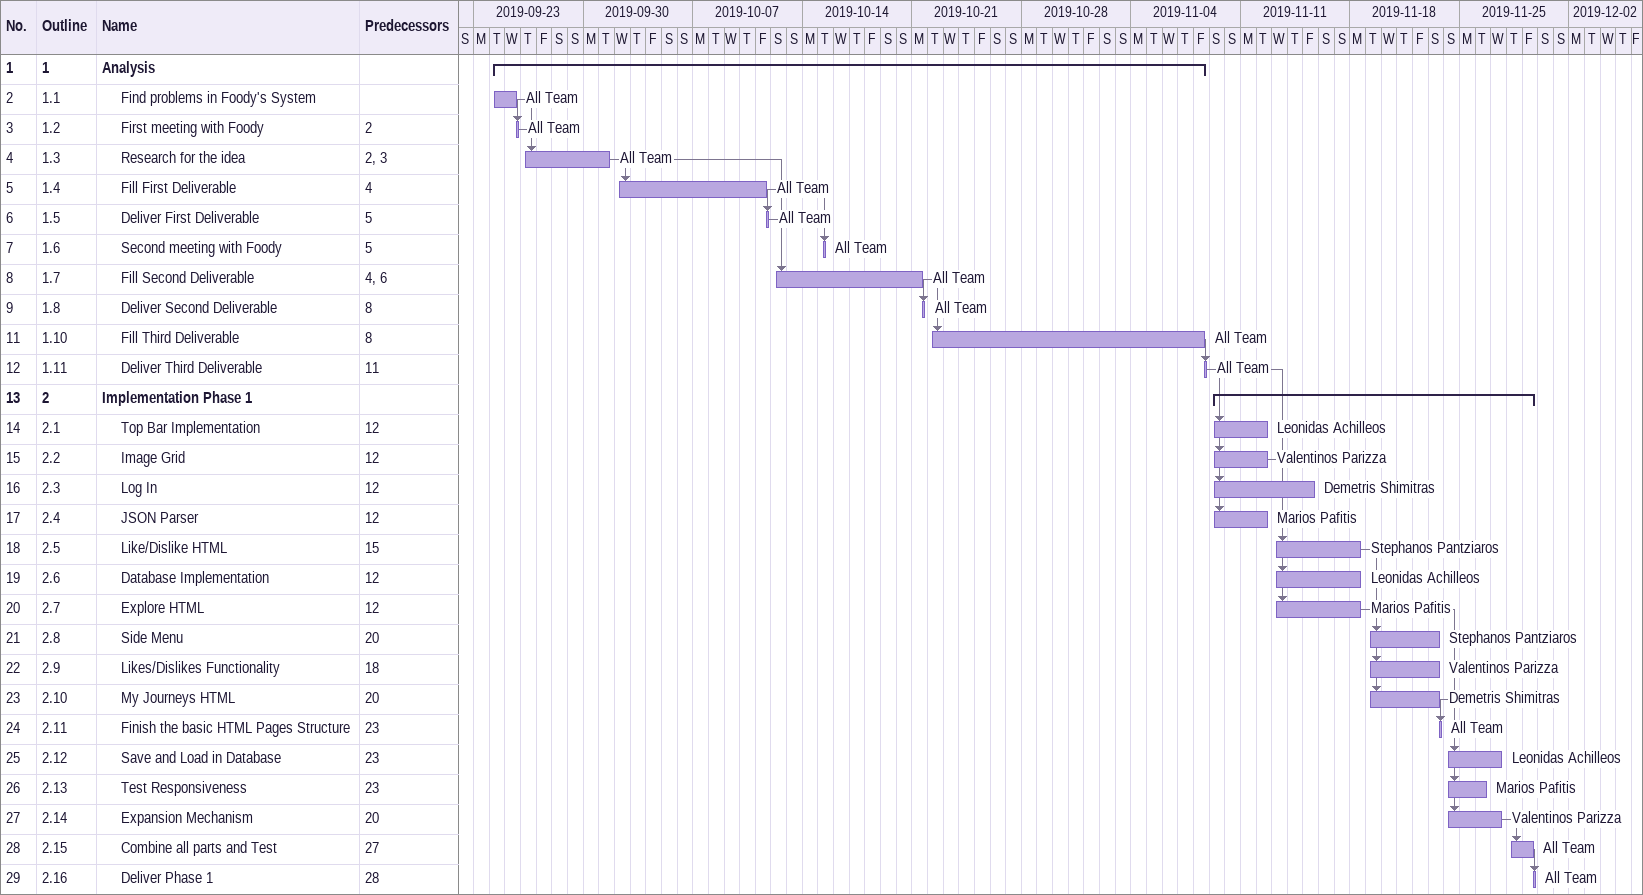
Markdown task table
| ID | WBS | Task | Start | Finish | Predecessors | Resources |
|---|---|---|---|---|---|---|
| 1 | 1 | **Analysis** | 2019-09-24 | 2019-11-08 |  |  |
| 2 | 1.1 | Find problems in Foody's System | 2019-09-24 | 2019-09-25 |  | All Team |
| 3 | 1.2 | First meeting with Foody | 2019-09-25 | 2019-09-25 | 2 | All Team |
| 4 | 1.3 | Research for the idea | 2019-09-26 | 2019-10-01 | 2, 3 | All Team |
| 5 | 1.4 | Fill First Deliverable | 2019-10-02 | 2019-10-11 | 4 | All Team |
| 6 | 1.5 | Deliver First Deliverable | 2019-10-11 | 2019-10-11 | 5 | All Team |
| 7 | 1.6 | Second meeting with Foody | 2019-10-15 | 2019-10-15 | 5 | All Team |
| 8 | 1.7 | Fill Second Deliverable | 2019-10-12 | 2019-10-21 | 4, 6 | All Team |
| 9 | 1.8 | Deliver Second Deliverable | 2019-10-21 | 2019-10-21 | 8 | All Team |
| 11 | 1.10 | Fill Third Deliverable | 2019-10-22 | 2019-11-08 | 8 | All Team |
| 12 | 1.11 | Deliver Third Deliverable | 2019-11-08 | 2019-11-08 | 11 | All Team |
| 13 | 2 | **Implementation Phase 1** | 2019-11-09 | 2019-11-29 |  |  |
| 14 | 2.1 | Top Bar Implementation | 2019-11-09 | 2019-11-12 | 12 | Leonidas Achilleos |
| 15 | 2.2 | Image Grid | 2019-11-09 | 2019-11-12 | 12 | Valentinos Parizza |
| 16 | 2.3 | Log In | 2019-11-09 | 2019-11-15 | 12 | Demetris Shimitras |
| 17 | 2.4 | JSON Parser | 2019-11-09 | 2019-11-12 | 12 | Marios Pafitis |
| 18 | 2.5 | Like/Dislike HTML | 2019-11-13 | 2019-11-18 | 15 | Stephanos Pantziaros |
| 19 | 2.6 | Database Implementation | 2019-11-13 | 2019-11-18 | 12 | Leonidas Achilleos |
| 20 | 2.7 | Explore HTML | 2019-11-13 | 2019-11-18 | 12 | Marios Pafitis |
| 21 | 2.8 | Side Menu | 2019-11-19 | 2019-11-23 | 20 | Stephanos Pantziaros |
| 22 | 2.9 | Likes/Dislikes Functionality | 2019-11-19 | 2019-11-23 | 18 | Valentinos Parizza |
| 23 | 2.10 | My Journeys HTML | 2019-11-19 | 2019-11-23 | 20 | Demetris Shimitras |
| 24 | 2.11 | Finish the basic HTML Pages Structure | 2019-11-23 | 2019-11-23 | 23 | All Team |
| 25 | 2.12 | Save and Load in Database | 2019-11-24 | 2019-11-27 | 23 | Leonidas Achilleos |
| 26 | 2.13 | Test Responsiveness | 2019-11-24 | 2019-11-26 | 23 | Marios Pafitis |
| 27 | 2.14 | Expansion Mechanism | 2019-11-24 | 2019-11-27 | 20 | Valentinos Parizza |
| 28 | 2.15 | Combine all parts and Test | 2019-11-28 | 2019-11-29 | 27 | All Team |
| 29 | 2.16 | Deliver Phase 1 | 2019-11-29 | 2019-11-29 | 28 | All Team |
